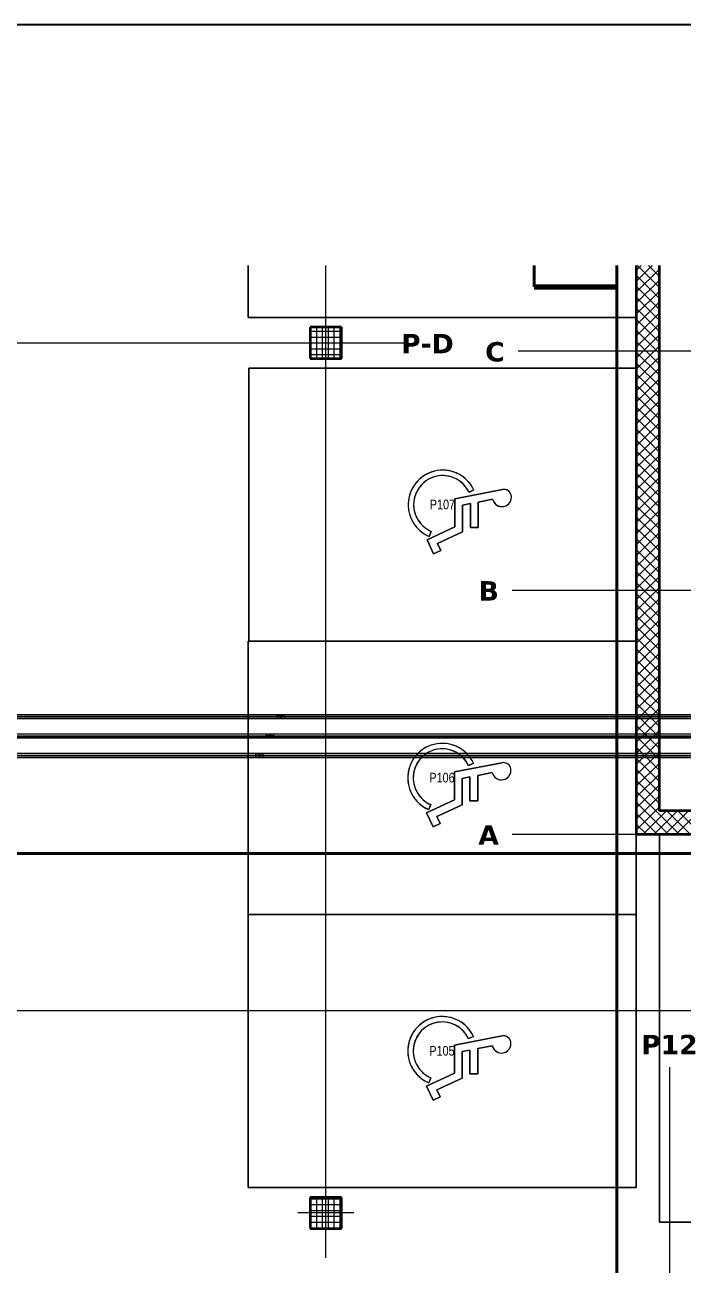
# Model space of a CAD drawing. Extents: x -932 to 937, y -179 to 471.
# Drawn here: x -54.1 to 115.6, y 145.9 to 465.5 of the extents above; entities that cross this region are included whole.
import ezdxf
from ezdxf.lldxf.tags import DXFTag

# ---------------------------------------------------------------- set-up
doc = ezdxf.new("R2010")
doc.units = 0
doc.layers.get('0').update_dxf_attribs({"lineweight": 13})
for name, color, linetype, lineweight, true_color in [('A-____-MATC-OTLN', 7, 'Strichpunkt - Mittel', 40, 0x0080ff), ('A-DETL-____-OTLN', 5, 'Continuous', 9, 0x0000ff), ('EL01_WAN_Röhre Boden', 7, 'Continuous', 13, 0xff6666), ('G-____-____-SYMB', 7, 'Strichpunkt - Weit', 5, 0x008080), ('S-GRID-____-IDEN', 7, 'Continuous', 9, 0x5555aa)]:
    doc.layers.add(name, color=color, linetype=linetype, lineweight=lineweight, true_color=true_color)
for name, color, linetype, lineweight in [('A-WALL-____-MCUT', 7, 'Continuous', 35), ('A-WALL-____-PATT', 7, 'Continuous', 35), ('C-PRKG-____-IDEN', 7, 'Continuous', 5), ('C-PRKG-____-OTLN', 7, 'Continuous', 9), ('S-COLS-____-MCUT', 7, 'Continuous', 35), ('S-COLS-____-OTLN', 7, 'Continuous', 9), ('S-GRID-____-OTLN', 7, 'Continuous', 5)]:
    doc.layers.add(name, color=color, linetype=linetype, lineweight=lineweight)
doc.styles.get("Standard").update_dxf_attribs({"font": 'arial.ttf'})
tags = doc.linetypes.add('_Rasterlinie_', pattern=[0.375, 0.2, -0.05, 0.075, -0.05]).pattern_tags.tags
tags[10:11] = [DXFTag(74, 4), DXFTag(75, 0), DXFTag(340, '0'), DXFTag(46, 1.0), DXFTag(50, 0.0), DXFTag(44, 0.0), DXFTag(45, 0.0)]
tags[8:9] = [DXFTag(74, 4), DXFTag(75, 0), DXFTag(340, '0'), DXFTag(46, 1.0), DXFTag(50, 0.0), DXFTag(44, 0.0), DXFTag(45, 0.0)]
tags[6:7] = [DXFTag(74, 4), DXFTag(75, 0), DXFTag(340, '0'), DXFTag(46, 1.0), DXFTag(50, 0.0), DXFTag(44, 0.0), DXFTag(45, 0.0)]
tags[4:5] = [DXFTag(74, 4), DXFTag(75, 0), DXFTag(340, '0'), DXFTag(46, 1.0), DXFTag(50, 0.0), DXFTag(44, 0.0), DXFTag(45, 0.0)]
tags = doc.linetypes.add('_Schnittlinie_', pattern=[0.3, 0.15, -0.05, 0.05, -0.05]).pattern_tags.tags
tags[10:11] = [DXFTag(74, 4), DXFTag(75, 0), DXFTag(340, '0'), DXFTag(46, 1.0), DXFTag(50, 0.0), DXFTag(44, 0.0), DXFTag(45, 0.0)]
tags[8:9] = [DXFTag(74, 4), DXFTag(75, 0), DXFTag(340, '0'), DXFTag(46, 1.0), DXFTag(50, 0.0), DXFTag(44, 0.0), DXFTag(45, 0.0)]
tags[6:7] = [DXFTag(74, 4), DXFTag(75, 0), DXFTag(340, '0'), DXFTag(46, 1.0), DXFTag(50, 0.0), DXFTag(44, 0.0), DXFTag(45, 0.0)]
tags[4:5] = [DXFTag(74, 4), DXFTag(75, 0), DXFTag(340, '0'), DXFTag(46, 1.0), DXFTag(50, 0.0), DXFTag(44, 0.0), DXFTag(45, 0.0)]
tags = doc.linetypes.add('_Strichpunkt - Mittel_', pattern=[0.35, 0.15, -0.1, 0, -0.1]).pattern_tags.tags
tags[10:11] = [DXFTag(74, 4), DXFTag(75, 0), DXFTag(340, '0'), DXFTag(46, 1.0), DXFTag(50, 0.0), DXFTag(44, 0.0), DXFTag(45, 0.0)]
tags[8:9] = [DXFTag(74, 4), DXFTag(75, 0), DXFTag(340, '0'), DXFTag(46, 1.0), DXFTag(50, 0.0), DXFTag(44, 0.0), DXFTag(45, 0.0)]
tags[6:7] = [DXFTag(74, 4), DXFTag(75, 0), DXFTag(340, '0'), DXFTag(46, 1.0), DXFTag(50, 0.0), DXFTag(44, 0.0), DXFTag(45, 0.0)]
tags[4:5] = [DXFTag(74, 4), DXFTag(75, 0), DXFTag(340, '0'), DXFTag(46, 1.0), DXFTag(50, 0.0), DXFTag(44, 0.0), DXFTag(45, 0.0)]
tags = doc.linetypes.add('ACAD_ISO03W100', pattern=[30, 12, -18]).pattern_tags.tags
tags[6:7] = [DXFTag(74, 4), DXFTag(75, 0), DXFTag(340, '0'), DXFTag(46, 0.0), DXFTag(50, 0.0), DXFTag(44, 0.0), DXFTag(45, 0.0)]
tags[4:5] = [DXFTag(74, 4), DXFTag(75, 0), DXFTag(340, '0'), DXFTag(46, 0.0), DXFTag(50, 0.0), DXFTag(44, 0.0), DXFTag(45, 0.0)]
tags = doc.linetypes.add('Strichpunkt - Mittel', pattern=[0.35, 0.15, -0.1, 0, -0.1]).pattern_tags.tags
tags[10:11] = [DXFTag(74, 4), DXFTag(75, 0), DXFTag(340, '0'), DXFTag(46, 1.0), DXFTag(50, 0.0), DXFTag(44, 0.0), DXFTag(45, 0.0)]
tags[8:9] = [DXFTag(74, 4), DXFTag(75, 0), DXFTag(340, '0'), DXFTag(46, 1.0), DXFTag(50, 0.0), DXFTag(44, 0.0), DXFTag(45, 0.0)]
tags[6:7] = [DXFTag(74, 4), DXFTag(75, 0), DXFTag(340, '0'), DXFTag(46, 1.0), DXFTag(50, 0.0), DXFTag(44, 0.0), DXFTag(45, 0.0)]
tags[4:5] = [DXFTag(74, 4), DXFTag(75, 0), DXFTag(340, '0'), DXFTag(46, 1.0), DXFTag(50, 0.0), DXFTag(44, 0.0), DXFTag(45, 0.0)]
tags = doc.linetypes.add('Strichpunkt - Weit', pattern=[0.5, 0.2, -0.15, 0, -0.15]).pattern_tags.tags
tags[10:11] = [DXFTag(74, 4), DXFTag(75, 0), DXFTag(340, '0'), DXFTag(46, 1.0), DXFTag(50, 0.0), DXFTag(44, 0.0), DXFTag(45, 0.0)]
tags[8:9] = [DXFTag(74, 4), DXFTag(75, 0), DXFTag(340, '0'), DXFTag(46, 1.0), DXFTag(50, 0.0), DXFTag(44, 0.0), DXFTag(45, 0.0)]
tags[6:7] = [DXFTag(74, 4), DXFTag(75, 0), DXFTag(340, '0'), DXFTag(46, 1.0), DXFTag(50, 0.0), DXFTag(44, 0.0), DXFTag(45, 0.0)]
tags[4:5] = [DXFTag(74, 4), DXFTag(75, 0), DXFTag(340, '0'), DXFTag(46, 1.0), DXFTag(50, 0.0), DXFTag(44, 0.0), DXFTag(45, 0.0)]
tags = doc.linetypes.add('STRICHPUNKT2', pattern=[12.7, 6.35, -3.175, 0, -3.175]).pattern_tags.tags
tags[10:11] = [DXFTag(74, 4), DXFTag(75, 0), DXFTag(340, '0'), DXFTag(46, 0.0), DXFTag(50, 0.0), DXFTag(44, 0.0), DXFTag(45, 0.0)]
tags[8:9] = [DXFTag(74, 4), DXFTag(75, 0), DXFTag(340, '0'), DXFTag(46, 0.0), DXFTag(50, 0.0), DXFTag(44, 0.0), DXFTag(45, 0.0)]
tags[6:7] = [DXFTag(74, 4), DXFTag(75, 0), DXFTag(340, '0'), DXFTag(46, 0.0), DXFTag(50, 0.0), DXFTag(44, 0.0), DXFTag(45, 0.0)]
tags[4:5] = [DXFTag(74, 4), DXFTag(75, 0), DXFTag(340, '0'), DXFTag(46, 0.0), DXFTag(50, 0.0), DXFTag(44, 0.0), DXFTag(45, 0.0)]

# ---------------------------------------------------------------- blocks, each defined once
blk = doc.blocks.new('Referenz-A0UJ2H3XXE', base_point=(-911.85, -117.71))
at = {"layer": 'A-____-MATC-OTLN', "color": 0, "linetype": 'Strichpunkt - Mittel', "ltscale": 0.4}
for p, q in [((98.46, 403.53), (98.46, -112.48)), ((-911.85, 251.99), (382.01, 251.99))]:
    blk.add_line(p, q, dxfattribs=at)
at = {"layer": 'A-DETL-____-OTLN', "color": 0, "linetype": '_Strichpunkt - Mittel_', "ltscale": 0.13}
blk.add_line((30.66, 159.39), (16.26, 159.39), dxfattribs=at)
at = {"layer": 'A-WALL-____-MCUT', "color": 0, "linetype": 'Continuous', "ltscale": 0.35}
for p, q in [((103.46, 403.53), (103.46, 256.99)), ((109.46, 262.99), (109.46, 403.53)), ((144.26, 262.99), (109.46, 262.99)), ((103.46, 256.99), (370.86, 256.99))]:
    blk.add_line(p, q, dxfattribs=at)
at = {"layer": 'A-WALL-____-PATT', "color": 0, "linetype": 'Continuous', "lineweight": 9, "ltscale": 0.13}
for p, q in [((103.46, 402.26), (104.74, 403.53)), ((103.46, 399.43), (107.57, 403.53)), ((109.46, 397.84), (103.77, 403.53)), ((109.46, 400.67), (106.6, 403.53)), ((109.46, 403.5), (109.43, 403.53)), ((103.46, 396.6), (109.46, 402.6)), ((109.46, 395.01), (103.46, 401.01)), ((103.46, 393.77), (109.46, 399.77)), ((109.46, 392.19), (103.46, 398.19)), ((103.46, 390.94), (109.46, 396.94)), ((109.46, 389.36), (103.46, 395.36)), ((103.46, 388.11), (109.46, 394.11)), ((109.46, 386.53), (103.46, 392.53)), ((103.46, 385.29), (109.46, 391.29)), ((109.46, 383.7), (103.46, 389.7)), ((103.46, 382.46), (109.46, 388.46)), ((109.46, 380.87), (103.46, 386.87)), ((103.46, 379.63), (109.46, 385.63)), ((109.46, 378.04), (103.46, 384.04)), ((103.46, 376.8), (109.46, 382.8)), ((109.46, 375.22), (103.46, 381.22)), ((103.46, 373.97), (109.46, 379.97)), ((109.46, 372.39), (103.46, 378.39)), ((103.46, 371.14), (109.46, 377.14)), ((109.46, 369.56), (103.46, 375.56)), ((103.46, 368.31), (109.46, 374.31)), ((109.46, 366.73), (103.46, 372.73)), ((103.46, 365.49), (109.46, 371.49)), ((109.46, 363.9), (103.46, 369.9)), ((103.46, 362.66), (109.46, 368.66)), ((109.46, 361.07), (103.46, 367.07)), ((103.46, 359.83), (109.46, 365.83)), ((109.46, 358.25), (103.46, 364.25)), ((103.46, 357), (109.46, 363)), ((109.46, 355.42), (103.46, 361.42)), ((103.46, 354.17), (109.46, 360.17)), ((109.46, 352.59), (103.46, 358.59)), ((103.46, 351.34), (109.46, 357.34)), ((109.46, 349.76), (103.46, 355.76)), ((103.46, 348.52), (109.46, 354.52)), ((109.46, 346.93), (103.46, 352.93)), ((103.46, 345.69), (109.46, 351.69)), ((109.46, 344.1), (103.46, 350.1)), ((103.46, 342.86), (109.46, 348.86)), ((109.46, 341.27), (103.46, 347.27)), ((103.46, 340.03), (109.46, 346.03)), ((109.46, 338.45), (103.46, 344.45)), ((103.46, 337.2), (109.46, 343.2)), ((109.46, 335.62), (103.46, 341.62)), ((103.46, 334.37), (109.46, 340.37)), ((109.46, 332.79), (103.46, 338.79)), ((103.46, 331.55), (109.46, 337.55)), ((109.46, 329.96), (103.46, 335.96)), ((103.46, 328.72), (109.46, 334.72)), ((109.46, 327.13), (103.46, 333.13)), ((103.46, 325.89), (109.46, 331.89)), ((109.46, 324.3), (103.46, 330.3)), ((103.46, 323.06), (109.46, 329.06)), ((109.46, 321.48), (103.46, 327.48)), ((103.46, 320.23), (109.46, 326.23)), ((109.46, 318.65), (103.46, 324.65)), ((103.46, 317.4), (109.46, 323.4)), ((109.46, 315.82), (103.46, 321.82)), ((103.46, 314.57), (109.46, 320.57)), ((109.46, 312.99), (103.46, 318.99)), ((103.46, 311.75), (109.46, 317.75)), ((109.46, 310.16), (103.46, 316.16)), ((103.46, 308.92), (109.46, 314.92)), ((109.46, 307.33), (103.46, 313.33)), ((103.46, 306.09), (109.46, 312.09)), ((109.46, 304.5), (103.46, 310.5)), ((103.46, 303.26), (109.46, 309.26)), ((109.46, 301.68), (103.46, 307.68)), ((103.46, 300.43), (109.46, 306.43)), ((109.46, 298.85), (103.46, 304.85)), ((103.46, 297.6), (109.46, 303.6)), ((109.46, 296.02), (103.46, 302.02)), ((103.46, 294.78), (109.46, 300.78)), ((109.46, 293.19), (103.46, 299.19)), ((103.46, 291.95), (109.46, 297.95)), ((109.46, 290.36), (103.46, 296.36)), ((103.46, 289.12), (109.46, 295.12)), ((109.46, 287.53), (103.46, 293.53)), ((103.46, 286.29), (109.46, 292.29)), ((109.46, 284.71), (103.46, 290.71)), ((103.46, 283.46), (109.46, 289.46)), ((109.46, 281.88), (103.46, 287.88)), ((103.46, 280.63), (109.46, 286.63)), ((109.46, 279.05), (103.46, 285.05)), ((103.46, 277.8), (109.46, 283.8)), ((109.46, 276.22), (103.46, 282.22)), ((103.46, 274.98), (109.46, 280.98)), ((109.46, 273.39), (103.46, 279.39)), ((103.46, 272.15), (109.46, 278.15)), ((109.46, 270.56), (103.46, 276.56)), ((103.46, 269.32), (109.46, 275.32)), ((109.46, 267.74), (103.46, 273.74)), ((103.46, 266.49), (109.46, 272.49)), ((109.46, 264.91), (103.46, 270.91)), ((103.46, 263.66), (109.46, 269.66)), ((109.46, 262.08), (103.46, 268.08)), ((103.46, 260.83), (109.46, 266.83)), ((109.46, 259.25), (103.46, 265.25)), ((103.46, 258.01), (109.46, 264.01)), ((108.9, 256.99), (103.46, 262.42)), ((109.46, 261.18), (111.27, 262.99)), ((109.46, 258.35), (114.1, 262.99)), ((114.56, 256.99), (109.46, 262.08)), ((110.93, 256.99), (116.93, 262.99)), ((117.38, 256.99), (111.38, 262.99)), ((113.76, 256.99), (119.76, 262.99)), ((120.21, 256.99), (114.21, 262.99)), ((106.07, 256.99), (103.46, 259.59)), ((105.27, 256.99), (109.46, 261.18)), ((111.73, 256.99), (109.46, 259.25)), ((108.1, 256.99), (109.46, 258.35))]:
    blk.add_line(p, q, dxfattribs=at)
at = {"layer": 'C-PRKG-____-OTLN', "color": 0, "linetype": 'Continuous', "ltscale": 0.13}
for p, q in [((3.46, 390.08), (3.46, 403.53)), ((3.46, 403.53), (3.46, 390.08)), ((3.46, 390.08), (3.46, 403.53)), ((103.46, 390.08), (3.46, 390.08)), ((3.46, 390.08), (103.46, 390.08)), ((103.46, 390.08), (3.46, 390.08)), ((3.46, 390.08), (3.46, 390.08)), ((3.58, 306.7), (3.58, 377.09)), ((103.46, 377.09), (3.58, 377.09)), ((103.46, 377.09), (3.58, 377.09)), ((3.58, 377.09), (3.58, 306.7)), ((3.58, 306.7), (3.58, 377.09)), ((3.58, 377.09), (103.46, 377.09)), ((3.58, 377.09), (3.58, 377.09)), ((68.99, 345.79), (56.72, 343.4)), ((56.72, 343.41), (68.99, 345.79)), ((60.36, 345.08), (61.63, 345.67)), ((61.63, 345.67), (60.36, 345.08)), ((61.63, 345.67), (61.63, 345.67)), ((56.72, 343.41), (56.72, 343.4)), ((56.72, 343.4), (56.72, 336.21)), ((56.72, 336.21), (56.72, 343.4)), ((58.72, 341.76), (60.72, 342.15)), ((60.72, 342.15), (58.72, 341.76)), ((60.36, 345.08), (60.36, 345.08)), ((60.72, 342.15), (60.72, 336.01)), ((60.72, 336.01), (60.72, 342.15)), ((60.72, 342.15), (60.72, 342.15)), ((62.72, 342.53), (66.49, 343.27)), ((66.49, 343.27), (62.72, 342.53)), ((62.72, 336.01), (62.72, 342.53)), ((62.72, 342.53), (62.72, 336.01)), ((62.72, 342.53), (62.72, 342.53)), ((66.49, 343.27), (66.49, 343.27)), ((71.29, 343.8), (71.29, 343.8)), ((44.69, 341.89), (44.69, 341.89)), ((58.72, 334.93), (58.72, 341.76)), ((58.72, 341.76), (58.72, 334.93)), ((58.72, 341.76), (58.72, 341.76)), ((56.72, 336.21), (49.56, 332.87)), ((49.56, 332.87), (56.72, 336.21)), ((56.72, 336.21), (56.72, 336.21)), ((60.72, 336.01), (62.72, 336.01)), ((62.72, 336.01), (60.72, 336.01)), ((60.72, 336.01), (60.72, 336.01)), ((62.72, 336.01), (62.72, 336.01)), ((49.56, 332.87), (51.25, 329.24)), ((51.25, 329.24), (49.56, 332.87)), ((49.56, 332.87), (49.56, 332.87)), ((50.09, 333.72), (50.64, 335.01)), ((50.64, 335.01), (50.09, 333.72)), ((50.09, 333.72), (50.09, 333.72)), ((50.64, 335.01), (50.64, 335.01)), ((52.22, 331.9), (58.72, 334.93)), ((58.72, 334.93), (52.22, 331.9)), ((58.72, 334.93), (58.72, 334.93)), ((51.25, 329.24), (53.06, 330.09)), ((53.06, 330.09), (51.25, 329.24)), ((51.25, 329.24), (51.25, 329.24)), ((53.06, 330.09), (52.22, 331.9)), ((52.22, 331.9), (53.06, 330.09)), ((52.22, 331.9), (52.22, 331.9)), ((53.06, 330.09), (53.06, 330.09)), ((3.46, 236.31), (3.46, 306.69)), ((103.46, 306.69), (3.46, 306.69)), ((103.46, 306.69), (3.46, 306.69)), ((3.46, 306.69), (3.46, 236.31)), ((3.46, 236.31), (3.46, 306.69)), ((3.46, 306.69), (103.46, 306.69)), ((3.46, 306.69), (3.46, 306.69)), ((103.46, 306.7), (3.58, 306.7)), ((3.58, 306.7), (103.46, 306.7)), ((103.46, 306.7), (3.58, 306.7)), ((3.58, 306.7), (3.58, 306.7)), ((68.87, 275.4), (56.6, 273.01)), ((56.6, 273.01), (68.87, 275.4)), ((60.24, 274.68), (61.51, 275.28)), ((61.51, 275.28), (60.24, 274.68)), ((61.51, 275.28), (61.51, 275.28)), ((56.6, 273.01), (56.6, 265.81)), ((56.6, 265.81), (56.6, 273.01)), ((56.6, 273.01), (56.6, 273.01)), ((58.6, 271.36), (60.6, 271.75)), ((60.6, 271.75), (58.6, 271.36)), ((60.24, 274.68), (60.24, 274.68)), ((60.6, 271.75), (60.6, 265.62)), ((60.6, 265.62), (60.6, 271.75)), ((60.6, 271.75), (60.6, 271.75)), ((62.6, 272.14), (66.37, 272.87)), ((66.37, 272.87), (62.6, 272.14)), ((62.6, 265.62), (62.6, 272.14)), ((62.6, 272.14), (62.6, 265.62)), ((62.6, 272.14), (62.6, 272.14)), ((66.37, 272.87), (66.37, 272.87)), ((71.17, 273.41), (71.17, 273.41)), ((44.57, 271.5), (44.57, 271.5)), ((58.6, 264.54), (58.6, 271.36)), ((58.6, 271.36), (58.6, 264.54)), ((58.6, 271.36), (58.6, 271.36)), ((56.6, 265.81), (49.44, 262.48)), ((49.44, 262.48), (56.6, 265.81)), ((56.6, 265.81), (56.6, 265.81)), ((60.6, 265.62), (62.6, 265.62)), ((62.6, 265.62), (60.6, 265.62)), ((60.6, 265.62), (60.6, 265.62)), ((62.6, 265.62), (62.6, 265.62)), ((49.44, 262.48), (51.13, 258.85)), ((51.13, 258.85), (49.44, 262.48)), ((49.44, 262.48), (49.44, 262.48)), ((49.97, 263.33), (50.52, 264.61)), ((50.52, 264.61), (49.97, 263.33)), ((49.97, 263.33), (49.97, 263.33)), ((50.52, 264.61), (50.52, 264.61)), ((52.1, 261.51), (58.6, 264.54)), ((58.6, 264.54), (52.1, 261.51)), ((58.6, 264.54), (58.6, 264.54)), ((51.13, 258.85), (52.94, 259.7)), ((52.94, 259.7), (51.13, 258.85)), ((52.94, 259.7), (52.1, 261.51)), ((52.1, 261.51), (52.94, 259.7)), ((52.1, 261.51), (52.1, 261.51)), ((52.94, 259.7), (52.94, 259.7)), ((51.13, 258.85), (51.13, 258.85)), ((103.46, 236.31), (103.46, 256.99)), ((103.46, 236.31), (103.46, 256.99)), ((103.46, 256.99), (103.46, 236.31)), ((162.46, 256.97), (109.46, 256.97)), ((109.46, 157), (109.46, 256.97)), ((162.46, 256.97), (109.46, 256.97)), ((109.46, 256.97), (109.46, 156.99)), ((109.46, 157), (109.46, 256.97)), ((109.46, 256.97), (162.46, 256.97)), ((109.46, 256.97), (109.46, 256.97)), ((3.46, 165.92), (3.46, 236.31)), ((103.46, 236.31), (3.46, 236.31)), ((103.46, 236.31), (3.46, 236.31)), ((3.46, 236.31), (3.46, 165.92)), ((3.46, 165.92), (3.46, 236.31)), ((3.46, 236.31), (103.46, 236.31)), ((3.46, 236.31), (3.46, 236.31)), ((103.46, 236.31), (3.46, 236.31)), ((3.46, 236.31), (103.46, 236.31)), ((103.46, 236.31), (3.46, 236.31)), ((3.46, 236.31), (3.46, 236.31)), ((103.46, 165.92), (103.46, 236.31)), ((103.46, 165.92), (103.46, 236.31)), ((103.46, 236.31), (103.46, 165.92)), ((103.46, 236.31), (103.46, 236.31)), ((103.46, 236.31), (103.46, 236.31)), ((68.87, 205.01), (56.6, 202.63)), ((56.6, 202.63), (68.87, 205.01)), ((60.24, 204.3), (61.51, 204.89)), ((61.51, 204.89), (60.24, 204.3)), ((61.51, 204.89), (61.51, 204.89)), ((56.6, 202.63), (56.6, 195.43)), ((56.6, 195.43), (56.6, 202.63)), ((56.6, 202.63), (56.6, 202.63)), ((58.6, 200.98), (60.6, 201.37)), ((60.6, 201.37), (58.6, 200.98)), ((60.24, 204.3), (60.24, 204.3)), ((60.6, 201.37), (60.6, 195.23)), ((60.6, 195.23), (60.6, 201.37)), ((60.6, 201.37), (60.6, 201.37)), ((62.6, 201.76), (66.37, 202.49)), ((66.37, 202.49), (62.6, 201.76)), ((62.6, 195.23), (62.6, 201.76)), ((62.6, 201.76), (62.6, 195.23)), ((62.6, 201.76), (62.6, 201.76)), ((66.37, 202.49), (66.37, 202.49)), ((71.17, 203.03), (71.17, 203.03)), ((44.57, 201.11), (44.57, 201.11)), ((58.6, 194.15), (58.6, 200.98)), ((58.6, 200.98), (58.6, 194.15)), ((58.6, 200.98), (58.6, 200.98)), ((56.6, 195.43), (49.44, 192.09)), ((49.44, 192.09), (56.6, 195.43)), ((56.6, 195.43), (56.6, 195.43)), ((60.6, 195.23), (62.6, 195.23)), ((62.6, 195.23), (60.6, 195.23)), ((60.6, 195.23), (60.6, 195.23)), ((62.6, 195.23), (62.6, 195.23)), ((49.44, 192.09), (51.13, 188.47)), ((51.13, 188.47), (49.44, 192.09)), ((49.44, 192.09), (49.44, 192.09)), ((49.97, 192.94), (50.52, 194.23)), ((50.52, 194.23), (49.97, 192.94)), ((49.97, 192.94), (49.97, 192.94)), ((50.52, 194.23), (50.52, 194.23)), ((52.1, 191.12), (58.6, 194.15)), ((58.6, 194.15), (52.1, 191.12)), ((58.6, 194.15), (58.6, 194.15)), ((51.13, 188.47), (52.94, 189.31)), ((52.94, 189.31), (51.13, 188.47)), ((52.94, 189.31), (52.1, 191.12)), ((52.1, 191.12), (52.94, 189.31)), ((52.1, 191.12), (52.1, 191.12)), ((52.94, 189.31), (52.94, 189.31)), ((51.13, 188.47), (51.13, 188.47)), ((103.46, 165.92), (3.46, 165.92)), ((3.46, 165.92), (103.46, 165.92)), ((103.46, 165.92), (3.46, 165.92)), ((3.46, 165.92), (3.46, 165.92)), ((103.46, 165.92), (103.46, 165.92)), ((162.46, 157), (109.46, 157)), ((162.46, 157), (109.46, 157)), ((109.46, 156.99), (109.46, 157)), ((109.46, 156.99), (162.46, 156.99))]:
    blk.add_line(p, q, dxfattribs=at)
for centre, major_axis, start_param, end_param in [((53.58, 341.89), (8.89, 0), 0.775421, 2.289531), ((53.58, 341.89), (8.89, 0), 0.438952, 4.308344), ((53.58, 341.89), (7.49, 0), 0.438952, 4.308344), ((53.58, 341.89), (8.89, 0), 2.289594, 2.457765), ((53.58, 341.89), (7.49, 0), 0.807465, 2.281519), ((53.58, 341.89), (8.89, 0), 2.62605, 2.794234), ((53.58, 341.89), (8.89, 0), 2.45782, 2.625999), ((53.58, 341.89), (7.49, 0), 2.650092, 2.83429), ((53.58, 341.89), (7.49, 0), 2.465841, 2.650033), ((53.58, 341.89), (7.49, 0), 2.281595, 2.465776), ((53.58, 341.89), (7.49, 0), 0.623209, 0.807394), ((53.58, 341.89), (7.49, 0), 0.438952, 0.623146), ((53.58, 341.89), (8.89, 0), 0.607186, 0.775361), ((53.58, 341.89), (8.89, 0), 0.438952, 0.607134), ((69.36, 343.9), (1.92, 0), 0.191986, 1.762783), ((69.36, 343.9), (1.92, 0), 0.715585, 1.762783), ((53.58, 341.89), (8.89, 0), 2.962514, 3.130703), ((53.58, 341.89), (8.89, 0), 3.130703, 3.298937), ((53.58, 341.89), (8.89, 0), 2.794281, 2.962468), ((53.58, 341.89), (7.49, 0), 3.018601, 3.202803), ((53.58, 341.89), (7.49, 0), 2.834345, 3.018546), ((68.86, 343.8), (2.43, 0), 3.36464, 6.475172), ((68.86, 343.8), (2.43, 0), 3.364818, 3.623851), ((68.86, 343.8), (2.43, 0), 3.624056, 5.697317), ((69.36, 343.9), (1.92, 0), 0.453786, 0.715332), ((68.86, 343.8), (2.43, 0), 5.697539, 5.956563), ((69.36, 343.9), (1.92, 0), 0.191986, 0.453563), ((68.86, 343.8), (2.43, 0), 5.95675, 6.21579), ((68.86, 343.8), (2.43, 0), 6.215961, 6.475172), ((53.58, 341.89), (8.89, 0), 3.298984, 3.467172), ((53.58, 341.89), (8.89, 0), 3.467221, 3.635406), ((53.58, 341.89), (7.49, 0), 3.202858, 3.38706), ((53.58, 341.89), (7.49, 0), 3.387117, 3.571317), ((53.58, 341.89), (8.89, 0), 3.635461, 3.80364), ((53.58, 341.89), (8.89, 0), 3.803703, 4.308344), ((53.58, 341.89), (7.49, 0), 3.571379, 3.755573), ((53.58, 341.89), (7.49, 0), 3.755645, 4.308344), ((53.46, 271.5), (8.89, 0), 0.775421, 2.289531), ((53.46, 271.5), (8.89, 0), 0.438952, 4.308344), ((53.46, 271.5), (7.49, 0), 0.438952, 4.308344), ((53.46, 271.5), (8.89, 0), 2.289594, 2.457765), ((53.46, 271.5), (7.49, 0), 0.807465, 2.281519), ((53.46, 271.5), (8.89, 0), 2.62605, 2.794234), ((53.46, 271.5), (8.89, 0), 2.45782, 2.625999), ((53.46, 271.5), (7.49, 0), 2.650092, 2.83429), ((53.46, 271.5), (7.49, 0), 2.465841, 2.650033), ((53.46, 271.5), (7.49, 0), 2.281595, 2.465776), ((53.46, 271.5), (7.49, 0), 0.623209, 0.807394), ((53.46, 271.5), (7.49, 0), 0.438952, 0.623146), ((53.46, 271.5), (8.89, 0), 0.607186, 0.775361), ((53.46, 271.5), (8.89, 0), 0.438952, 0.607134), ((69.24, 273.51), (1.92, 0), 0.191986, 1.762783), ((69.24, 273.51), (1.92, 0), 0.715585, 1.762783), ((53.46, 271.5), (8.89, 0), 2.962514, 3.130703), ((53.46, 271.5), (8.89, 0), 2.794281, 2.962468), ((53.46, 271.5), (7.49, 0), 3.018601, 3.202803), ((53.46, 271.5), (7.49, 0), 2.834345, 3.018546), ((68.74, 273.41), (2.43, 0), 3.36464, 6.475172), ((68.74, 273.41), (2.43, 0), 3.364818, 3.623851), ((68.74, 273.41), (2.43, 0), 3.624056, 5.697317), ((69.24, 273.51), (1.92, 0), 0.453786, 0.715332), ((68.74, 273.41), (2.43, 0), 5.697539, 5.956563), ((69.24, 273.51), (1.92, 0), 0.191986, 0.453563), ((68.74, 273.41), (2.43, 0), 5.95675, 6.21579), ((68.74, 273.41), (2.43, 0), 6.215961, 6.475172), ((53.46, 271.5), (8.89, 0), 3.130703, 3.298937), ((53.46, 271.5), (8.89, 0), 3.298984, 3.467172), ((53.46, 271.5), (8.89, 0), 3.467221, 3.635406), ((53.46, 271.5), (7.49, 0), 3.202858, 3.38706), ((53.46, 271.5), (7.49, 0), 3.387117, 3.571317), ((53.46, 271.5), (8.89, 0), 3.635461, 3.80364), ((53.46, 271.5), (8.89, 0), 3.803703, 4.308344), ((53.46, 271.5), (7.49, 0), 3.571379, 3.755573), ((53.46, 271.5), (7.49, 0), 3.755645, 4.308344), ((53.46, 201.11), (8.89, 0), 0.438952, 4.308344), ((53.46, 201.11), (7.49, 0), 0.438952, 4.308344), ((53.46, 201.11), (8.89, 0), 2.289594, 2.457765), ((53.46, 201.11), (8.89, 0), 0.775421, 2.289531), ((53.46, 201.11), (7.49, 0), 0.807465, 2.281519), ((53.46, 201.11), (8.89, 0), 2.62605, 2.794234), ((53.46, 201.11), (8.89, 0), 2.45782, 2.625999), ((53.46, 201.11), (7.49, 0), 2.650092, 2.83429), ((53.46, 201.11), (7.49, 0), 2.465841, 2.650033), ((53.46, 201.11), (7.49, 0), 2.281595, 2.465776), ((53.46, 201.11), (7.49, 0), 0.623209, 0.807394), ((53.46, 201.11), (7.49, 0), 0.438952, 0.623146), ((53.46, 201.11), (8.89, 0), 0.607186, 0.775361), ((53.46, 201.11), (8.89, 0), 0.438952, 0.607134), ((69.24, 203.12), (1.92, 0), 0.715585, 1.762783), ((69.24, 203.12), (1.92, 0), 0.191986, 1.762783), ((53.46, 201.11), (8.89, 0), 2.962514, 3.130703), ((53.46, 201.11), (8.89, 0), 2.794281, 2.962468), ((53.46, 201.11), (7.49, 0), 3.018601, 3.202803), ((53.46, 201.11), (7.49, 0), 2.834345, 3.018546), ((68.74, 203.03), (2.43, 0), 3.36464, 6.475172), ((68.74, 203.03), (2.43, 0), 3.364818, 3.623851), ((68.74, 203.03), (2.43, 0), 3.624056, 5.697317), ((69.24, 203.12), (1.92, 0), 0.453786, 0.715332), ((68.74, 203.03), (2.43, 0), 5.697539, 5.956563), ((69.24, 203.12), (1.92, 0), 0.191986, 0.453563), ((68.74, 203.03), (2.43, 0), 5.95675, 6.21579), ((68.74, 203.03), (2.43, 0), 6.215961, 6.475172), ((53.46, 201.11), (8.89, 0), 3.130703, 3.298937), ((53.46, 201.11), (8.89, 0), 3.298984, 3.467172), ((53.46, 201.11), (8.89, 0), 3.467221, 3.635406), ((53.46, 201.11), (7.49, 0), 3.202858, 3.38706), ((53.46, 201.11), (7.49, 0), 3.387117, 3.571317), ((53.46, 201.11), (8.89, 0), 3.635461, 3.80364), ((53.46, 201.11), (8.89, 0), 3.803703, 4.308344), ((53.46, 201.11), (7.49, 0), 3.571379, 3.755573), ((53.46, 201.11), (7.49, 0), 3.755645, 4.308344)]:
    blk.add_ellipse(centre, major_axis=major_axis, ratio=0.999794, start_param=start_param, end_param=end_param, dxfattribs=at)
at = {"layer": 'G-____-____-SYMB', "color": 0, "linetype": 'Continuous', "lineweight": 40, "ltscale": 0.4}
blk.add_line((77.15, 403.53), (77.15, 398), dxfattribs=at)
at = {"layer": 'G-____-____-SYMB', "color": 0, "linetype": '_Schnittlinie_', "lineweight": 70, "ltscale": 0.7}
blk.add_line((77.15, 398), (98.74, 398), dxfattribs=at)
at = {"layer": 'S-COLS-____-MCUT', "color": 0, "linetype": 'Continuous', "ltscale": 0.35}
for p, q in [((27.46, 387.59), (19.46, 387.59)), ((19.46, 387.59), (19.46, 379.59)), ((27.46, 379.59), (27.46, 387.59)), ((19.46, 379.59), (27.46, 379.59)), ((27.46, 163.39), (19.46, 163.39)), ((19.46, 163.39), (19.46, 155.39)), ((27.46, 155.39), (27.46, 163.39)), ((19.46, 155.39), (27.46, 155.39))]:
    blk.add_line(p, q, dxfattribs=at)
at = {"layer": 'S-COLS-____-OTLN', "color": 0, "linetype": 'Continuous', "ltscale": 0.13}
for p, q in [((19.62, 379.59), (19.62, 387.59)), ((21.12, 379.59), (21.12, 387.59)), ((22.62, 379.59), (22.62, 387.59)), ((24.12, 379.59), (24.12, 387.59)), ((25.62, 379.59), (25.62, 387.59)), ((27.12, 379.59), (27.12, 387.59)), ((19.46, 386.55), (27.46, 386.55)), ((19.46, 385.05), (27.46, 385.05)), ((19.46, 383.55), (27.46, 383.55)), ((19.46, 382.05), (27.46, 382.05)), ((19.46, 380.55), (27.46, 380.55)), ((19.46, 163.05), (27.46, 163.05)), ((19.62, 155.39), (19.62, 163.39)), ((21.12, 155.39), (21.12, 163.39)), ((22.62, 155.39), (22.62, 163.39)), ((24.12, 155.39), (24.12, 163.39)), ((25.62, 155.39), (25.62, 163.39)), ((27.12, 155.39), (27.12, 163.39)), ((19.46, 161.55), (27.46, 161.55)), ((19.46, 160.05), (27.46, 160.05)), ((19.46, 158.55), (27.46, 158.55)), ((19.46, 157.05), (27.46, 157.05)), ((19.46, 155.55), (27.46, 155.55))]:
    blk.add_line(p, q, dxfattribs=at)
at = {"layer": 'S-GRID-____-OTLN', "color": 0, "linetype": '_Rasterlinie_', "ltscale": 0.13}
for p, q in [((23.46, 147.79), (23.46, 403.53)), ((-857.98, 383.59), (43.89, 383.59)), ((73.03, 381.49), (382.01, 381.49)), ((71.46, 319.89), (382.01, 319.89)), ((71.46, 256.99), (382.01, 256.99)), ((-857.98, 211.59), (382.01, 211.59)), ((112.16, -109.11), (112.16, 196.99))]:
    blk.add_line(p, q, dxfattribs=at)
at = {"layer": 'C-PRKG-____-IDEN', "color": 0, "linetype": 'Continuous', "ltscale": 0.13, "char_height": 2.5, "attachment_point": 1}
for s, insert in [('{\\W0.8;\\fArial;P107}', (50.25, 343.2)), ('{\\W0.8;\\fArial;P106}', (50.13, 272.81)), ('{\\W0.8;\\fArial;P105}', (50.13, 202.42))]:
    blk.add_mtext(s, dxfattribs=dict(at, insert=insert))
at = {"layer": 'S-GRID-____-IDEN', "color": 0, "linetype": 'Continuous', "lineweight": 5, "ltscale": 0.13, "char_height": 5, "attachment_point": 1}
for s, insert in [('{\\fVerdana|b1|i0;P-D}', (42.85, 385.88)), ('{\\fVerdana|b1|i0;C}', (64.52, 383.78)), ('{\\fVerdana|b1|i0;B}', (62.82, 322.18)), ('{\\fVerdana|b1|i0;A}', (62.75, 259.28)), ('{\\fVerdana|b1|i0;P12}', (104.72, 205.28))]:
    blk.add_mtext(s, dxfattribs=dict(at, insert=insert))
blk = doc.blocks.new('Wickelfalzrohr-A0UJ2H43XE', base_point=(-113.79, 276.77))
at = {"color": 0, "linetype": 'ByBlock', "lineweight": -2, "ltscale": 0.13}
for p, q in [((6.21, 277.77), (-113.79, 277.77)), ((-113.79, 277.47), (-113.79, 277.77)), ((-113.79, 277.06), (-113.79, 277.47)), ((-113.79, 276.77), (-113.79, 277.06)), ((-113.79, 276.77), (6.21, 276.77)), ((6.21, 277.47), (6.21, 277.77)), ((6.21, 277.06), (6.21, 277.47)), ((6.21, 276.77), (6.21, 277.06))]:
    blk.add_line(p, q, dxfattribs=at)
at = {"color": 0, "linetype": 'STRICHPUNKT2', "lineweight": 25, "ltscale": 0.25}
blk.add_line((-113.79, 277.27), (6.21, 277.27), dxfattribs=at)
blk = doc.blocks.new('Wickelfalzrohr-A0UJ2H4LXE', base_point=(6.51, 276.77))
at = {"color": 0, "linetype": 'ByBlock', "lineweight": -2, "ltscale": 0.13}
for p, q in [((126.51, 277.77), (6.51, 277.77)), ((6.51, 277.47), (6.51, 277.77)), ((6.51, 277.06), (6.51, 277.47)), ((6.51, 276.77), (6.51, 277.06)), ((6.51, 276.77), (126.51, 276.77)), ((126.51, 277.47), (126.51, 277.77)), ((126.51, 277.06), (126.51, 277.47)), ((126.51, 276.77), (126.51, 277.06))]:
    blk.add_line(p, q, dxfattribs=at)
at = {"color": 0, "linetype": 'STRICHPUNKT2', "lineweight": 25, "ltscale": 0.25}
blk.add_line((6.51, 277.27), (126.51, 277.27), dxfattribs=at)
blk = doc.blocks.new('Steckverbinder-A0UJ2H4VXE', base_point=(5.41, 276.77))
at = {"color": 0, "linetype": 'ByBlock', "lineweight": -2, "ltscale": 0.13}
for p, q in [((7.31, 277.76), (5.41, 277.76)), ((5.41, 277.47), (5.41, 277.76)), ((5.41, 277.06), (5.41, 277.47)), ((5.41, 276.78), (5.41, 277.06)), ((5.41, 276.78), (7.31, 276.78)), ((6.36, 276.77), (6.36, 277.77)), ((7.31, 277.47), (7.31, 277.76)), ((7.31, 277.06), (7.31, 277.47)), ((7.31, 276.78), (7.31, 277.06))]:
    blk.add_line(p, q, dxfattribs=at)
at = {"color": 0, "linetype": 'STRICHPUNKT2', "lineweight": 25, "ltscale": 0.25}
blk.add_line((7.31, 277.27), (5.41, 277.27), dxfattribs=at)
blk = doc.blocks.new('Wickelfalzrohr-A0UJ2H4XXE', base_point=(12.08, 286.77))
at = {"color": 0, "linetype": 'ByBlock', "lineweight": -2, "ltscale": 0.13}
for p, q in [((132.08, 287.77), (12.08, 287.77)), ((12.08, 287.47), (12.08, 287.77)), ((132.08, 287.47), (132.08, 287.77)), ((12.08, 287.06), (12.08, 287.47)), ((12.08, 286.77), (12.08, 287.06)), ((12.08, 286.77), (132.08, 286.77)), ((132.08, 287.06), (132.08, 287.47)), ((132.08, 286.77), (132.08, 287.06))]:
    blk.add_line(p, q, dxfattribs=at)
at = {"color": 0, "linetype": 'STRICHPUNKT2', "lineweight": 25, "ltscale": 0.25}
blk.add_line((12.08, 287.27), (132.08, 287.27), dxfattribs=at)
blk = doc.blocks.new('Steckverbinder-A0UJ2H5LXE', base_point=(10.98, 286.77))
at = {"color": 0, "linetype": 'ByBlock', "lineweight": -2, "ltscale": 0.13}
for p, q in [((12.88, 287.76), (10.98, 287.76)), ((10.98, 287.47), (10.98, 287.76)), ((11.93, 286.77), (11.93, 287.77)), ((12.88, 287.47), (12.88, 287.76)), ((10.98, 287.06), (10.98, 287.47)), ((10.98, 286.78), (10.98, 287.06)), ((10.98, 286.78), (12.88, 286.78)), ((12.88, 287.06), (12.88, 287.47)), ((12.88, 286.78), (12.88, 287.06))]:
    blk.add_line(p, q, dxfattribs=at)
at = {"color": 0, "linetype": 'STRICHPUNKT2', "lineweight": 25, "ltscale": 0.25}
blk.add_line((12.88, 287.27), (10.98, 287.27), dxfattribs=at)
blk = doc.blocks.new('Wickelfalzrohr-A0UJ2H5ZXE', base_point=(-108.22, 286.77))
at = {"color": 0, "linetype": 'ByBlock', "lineweight": -2, "ltscale": 0.13}
for p, q in [((11.78, 287.77), (-108.22, 287.77)), ((-108.22, 287.47), (-108.22, 287.77)), ((11.78, 287.47), (11.78, 287.77)), ((-108.22, 287.06), (-108.22, 287.47)), ((-108.22, 286.77), (-108.22, 287.06)), ((-108.22, 286.77), (11.78, 286.77)), ((11.78, 287.06), (11.78, 287.47)), ((11.78, 286.77), (11.78, 287.06))]:
    blk.add_line(p, q, dxfattribs=at)
at = {"color": 0, "linetype": 'STRICHPUNKT2', "lineweight": 25, "ltscale": 0.25}
blk.add_line((-108.22, 287.27), (11.78, 287.27), dxfattribs=at)
blk = doc.blocks.new('Steckverbinder-A0UJ2H69XE', base_point=(8.18, 281.77))
at = {"color": 0, "linetype": 'ByBlock', "lineweight": -2, "ltscale": 0.13}
for p, q in [((10.08, 282.76), (8.18, 282.76)), ((8.18, 282.47), (8.18, 282.76)), ((8.18, 282.06), (8.18, 282.47)), ((8.18, 281.78), (8.18, 282.06)), ((8.18, 281.78), (10.08, 281.78)), ((9.13, 281.77), (9.13, 282.77)), ((10.08, 282.47), (10.08, 282.76)), ((10.08, 282.06), (10.08, 282.47)), ((10.08, 281.78), (10.08, 282.06))]:
    blk.add_line(p, q, dxfattribs=at)
at = {"color": 0, "linetype": 'STRICHPUNKT2', "lineweight": 25, "ltscale": 0.25}
blk.add_line((10.08, 282.27), (8.18, 282.27), dxfattribs=at)
blk = doc.blocks.new('Wickelfalzrohr-A0UJ2H6BXE', base_point=(9.28, 281.77))
at = {"color": 0, "linetype": 'ByBlock', "lineweight": -2, "ltscale": 0.13}
for p, q in [((129.28, 282.77), (9.28, 282.77)), ((9.28, 282.47), (9.28, 282.77)), ((9.28, 282.06), (9.28, 282.47)), ((9.28, 281.77), (9.28, 282.06)), ((9.28, 281.77), (129.28, 281.77)), ((129.28, 282.47), (129.28, 282.77)), ((129.28, 282.06), (129.28, 282.47)), ((129.28, 281.77), (129.28, 282.06))]:
    blk.add_line(p, q, dxfattribs=at)
at = {"color": 0, "linetype": 'STRICHPUNKT2', "lineweight": 25, "ltscale": 0.25}
blk.add_line((9.28, 282.27), (129.28, 282.27), dxfattribs=at)
blk = doc.blocks.new('Wickelfalzrohr-A0UJ2H7JXE', base_point=(-111.02, 281.77))
at = {"color": 0, "linetype": 'ByBlock', "lineweight": -2, "ltscale": 0.13}
for p, q in [((8.98, 282.77), (-111.02, 282.77)), ((-111.02, 282.47), (-111.02, 282.77)), ((-111.02, 282.06), (-111.02, 282.47)), ((-111.02, 281.77), (-111.02, 282.06)), ((-111.02, 281.77), (8.98, 281.77)), ((8.98, 282.47), (8.98, 282.77)), ((8.98, 282.06), (8.98, 282.47)), ((8.98, 281.77), (8.98, 282.06))]:
    blk.add_line(p, q, dxfattribs=at)
at = {"color": 0, "linetype": 'STRICHPUNKT2', "lineweight": 25, "ltscale": 0.25}
blk.add_line((-111.02, 282.27), (8.98, 282.27), dxfattribs=at)

msp = doc.modelspace()

# ---------------------------------------------------------------- linework, layer by layer
at = {"color": 0, "linetype": 'ByBlock', "lineweight": -2, "ltscale": 0.13}
msp.add_line((607.58, 465.53), (-932.42, 465.53), dxfattribs=at)

# ---------------------------------------------------------------- block references
at = {"color": 9, "lineweight": 25, "ltscale": 0.25, "true_color": 0xc0c0c0}
msp.add_blockref('Referenz-A0UJ2H3XXE', (-911.85, -117.71), dxfattribs=at)
at = {"layer": 'EL01_WAN_Röhre Boden', "color": 1, "linetype": 'ACAD_ISO03W100', "ltscale": 0.13, "true_color": 0xff0000}
for name, p in [('Wickelfalzrohr-A0UJ2H5ZXE', (-108.22, 286.77)), ('Steckverbinder-A0UJ2H5LXE', (10.98, 286.77)), ('Wickelfalzrohr-A0UJ2H4XXE', (12.08, 286.77)), ('Wickelfalzrohr-A0UJ2H7JXE', (-111.02, 281.77)), ('Steckverbinder-A0UJ2H69XE', (8.18, 281.77)), ('Wickelfalzrohr-A0UJ2H6BXE', (9.28, 281.77)), ('Wickelfalzrohr-A0UJ2H43XE', (-113.79, 276.77)), ('Steckverbinder-A0UJ2H4VXE', (5.41, 276.77)), ('Wickelfalzrohr-A0UJ2H4LXE', (6.51, 276.77))]:
    msp.add_blockref(name, p, dxfattribs=at)

doc.saveas('drawing.dxf')
